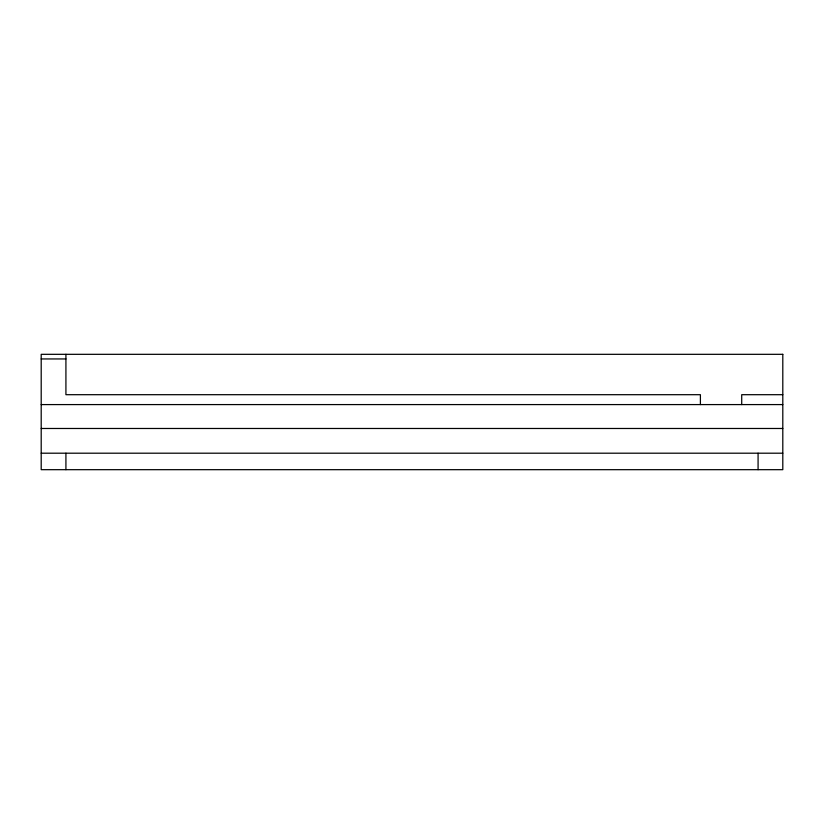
<?xml version="1.0" encoding="UTF-8"?>
<svg xmlns="http://www.w3.org/2000/svg" width="824" height="824" viewBox="0 0 824 824"><rect width="100%" height="100%" fill="white"/><g stroke="black" fill="none" stroke-linecap="round" stroke-linejoin="round"><path stroke-width="1.24" d="M41.2 358.945L65.92 358.945M782.8 394.696L741.713 394.696L741.713 404.584M41.2 404.584L782.8 404.584M41.2 428.48L782.8 428.48M41.2 453.2L782.8 453.2M758.08 453.2L758.08 469.68M700.4 404.584L700.4 394.696L65.92 394.696L65.92 354.32M65.92 453.2L65.92 469.68M782.8 354.32L41.2 354.32L41.2 469.68L782.8 469.68L782.8 354.32"/></g></svg>
